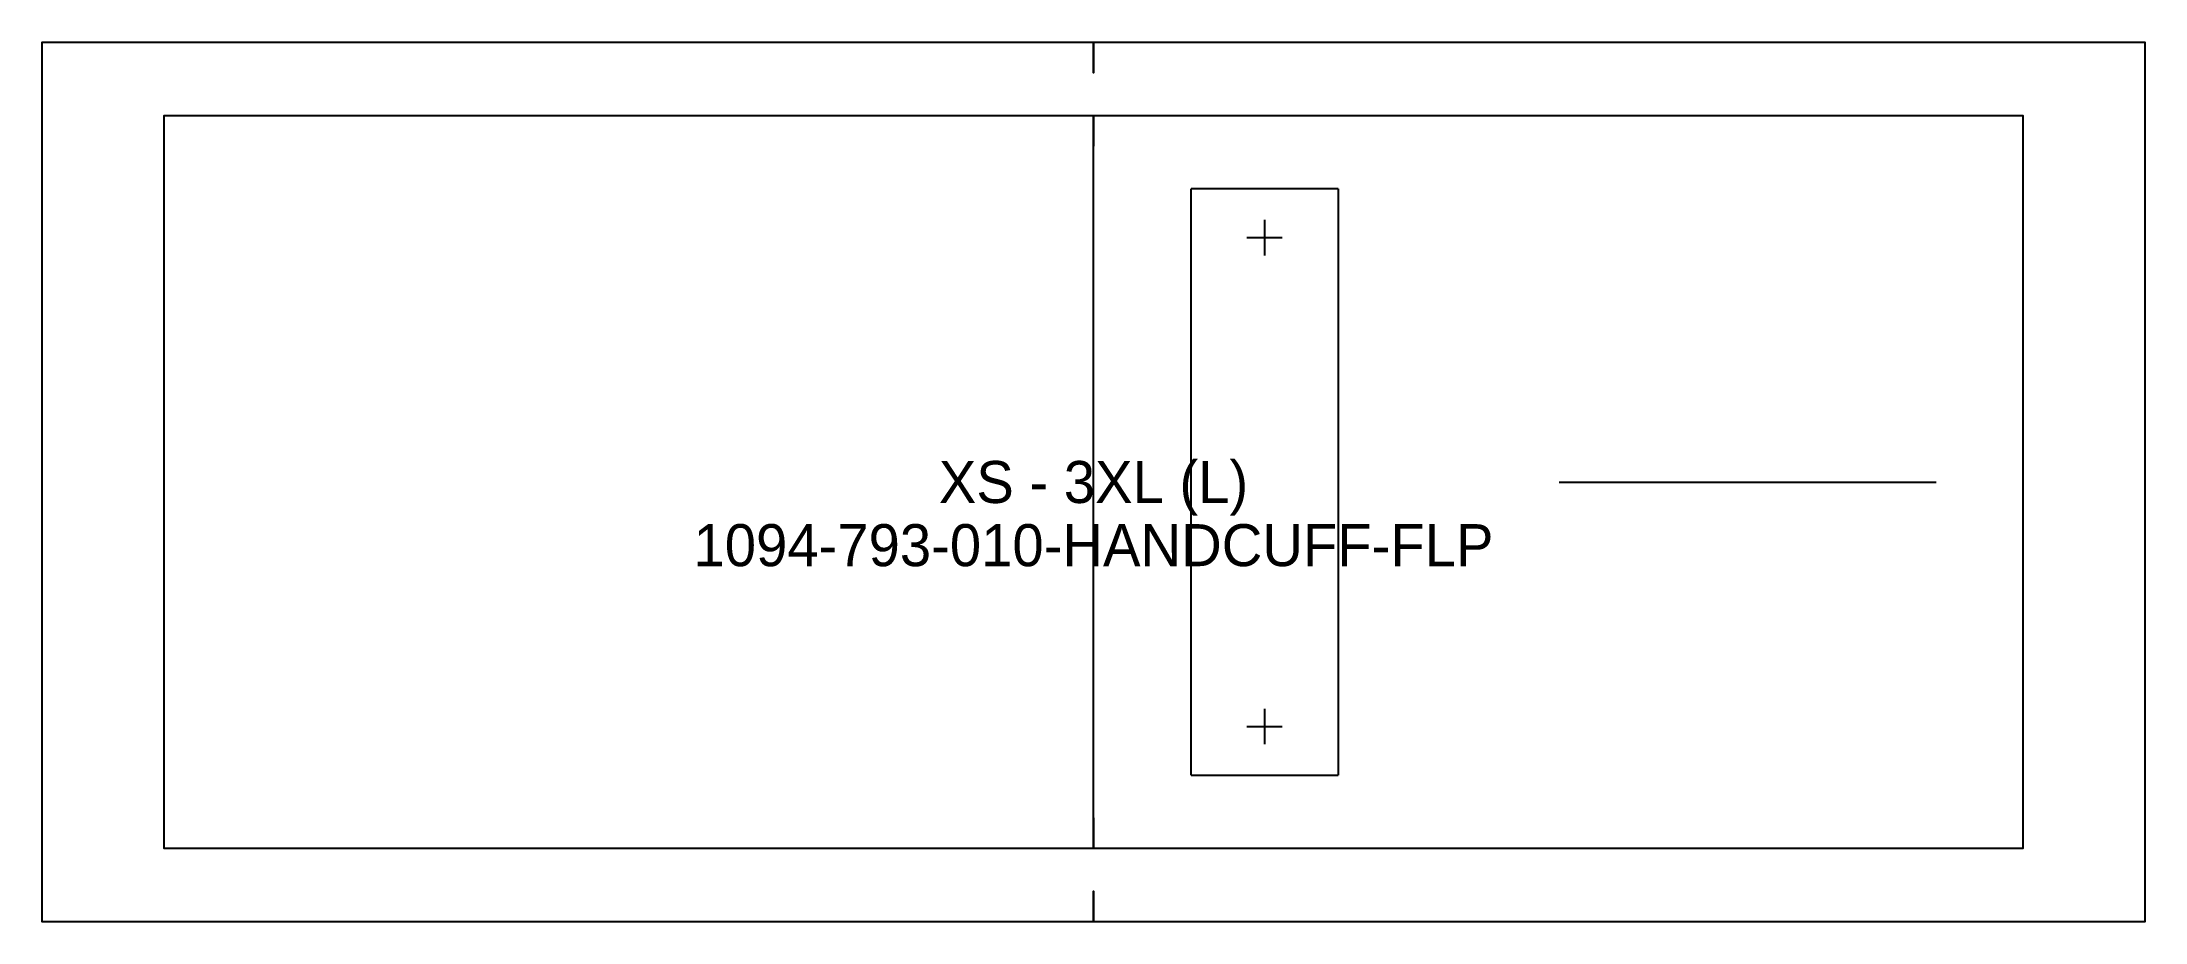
# Model space of a CAD drawing. Header units: inches. Extents: x 0 to 10.8, y 0 to 4.5.
import ezdxf
from ezdxf.enums import TextEntityAlignment as Align

# ---------------------------------------------------------------- set-up
doc = ezdxf.new("R2010")
doc.units = ezdxf.units.IN

msp = doc.modelspace()

# ---------------------------------------------------------------- linework, layer by layer
at = {"layer": 'T001L001'}
for points in [[(5.375, 4.5), (5.375, 4.342), (5.375, 4.5), (10.75, 4.5), (10.75, 0), (5.375, 0), (5.375, 0.157), (5.375, 0), (0, 0), (0, 4.5), (5.375, 4.5)], [(5.375, 4.125), (5.375, 3.967), (5.375, 4.125), (10.125, 4.125), (10.125, 0.375), (5.375, 0.375), (5.375, 0.532), (5.375, 0.375), (0.625, 0.375), (0.625, 4.125), (5.375, 4.125)], [(5.375, 0.375), (5.375, 4.125)], [(5.875, 0.75), (5.875, 3.75)], [(6.625, 3.75), (5.875, 3.75)], [(6.625, 3.75), (6.625, 0.75)], [(6.25, 3.59), (6.25, 3.409)], [(6.159, 3.5), (6.34, 3.5)], [(7.756, 2.25), (9.683, 2.25)], [(6.25, 1.09), (6.25, 0.909)], [(6.159, 1), (6.34, 1)], [(5.875, 0.75), (6.625, 0.75)]]:
    msp.add_lwpolyline(points, dxfattribs=at)

# ---------------------------------------------------------------- texts
at = {"layer": 'ABC'}
for s, p in [('XS - 3XL (L)', (5.375, 2.25)), ('1094-793-010-HANDCUFF-FLP', (5.375, 1.927))]:
    msp.add_text(s, height=0.21496, dxfattribs=at).set_placement(p, align=Align.MIDDLE_CENTER)

doc.saveas('drawing.dxf')
